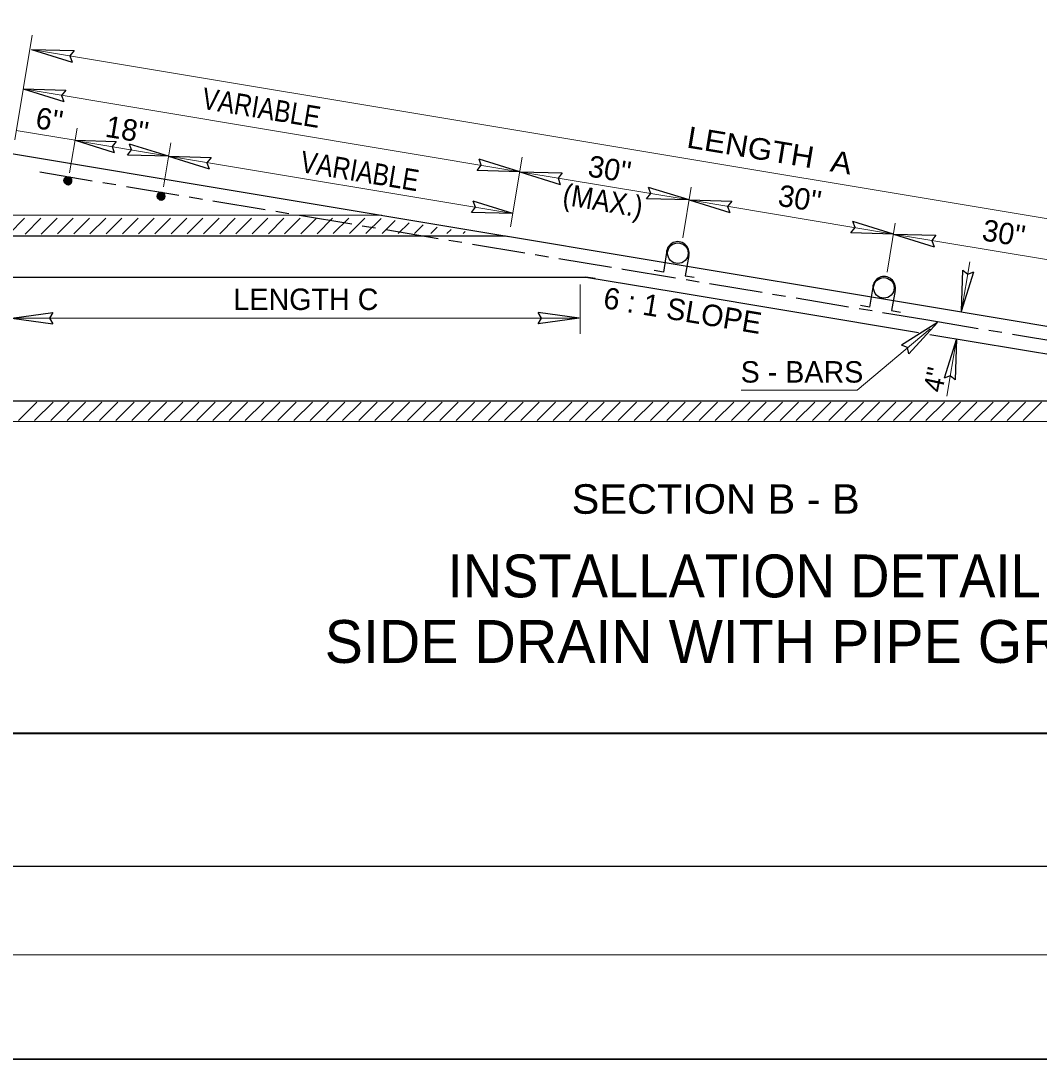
# Model space of a CAD drawing. Extents: x -483 to -38, y -358 to 186.
# Drawn here: x -424.7 to -367.3, y -358.5 to -299.8 of the extents above; entities that cross this region are included whole.
import ezdxf

# ---------------------------------------------------------------- set-up
doc = ezdxf.new("R2010")
doc.units = 0
doc.header["$LTSCALE"] = 0.5
doc.linetypes.add('LONG_DASH_SHORT_DASH', pattern=[9.9, 6, -1.2, 1.5, -1.2])
doc.linetypes.add('LONG_DASHED', pattern=[7.5, 6, -1.5])
doc.layers.add('1', color=7, linetype='Continuous', lineweight=13)

msp = doc.modelspace()

# ---------------------------------------------------------------- linework, layer by layer
at = {"layer": '1'}
for p, q in [((-425.0743, -306.5732), (-424.0894, -300.6633)), ((-424.1226, -301.4607), (-340.6678, -315.371)), ((-424.5947, -303.6949), (-396.5747, -308.3643)), ((-421.9792, -308.4338), (-421.558, -305.9053)), ((-424.9852, -306.0383), (-421.6722, -306.5913)), ((-421.6758, -306.6078), (-416.3898, -307.4903)), ((-416.6757, -309.2082), (-416.263, -306.7343)), ((-416.3891, -307.4902), (-396.9678, -310.7275)), ((-397.0918, -311.4716), (-396.4368, -307.5421)), ((-396.5747, -308.3643), (-387.0114, -309.9591)), ((-387.3654, -312.0902), (-386.8892, -309.2283)), ((-387.0108, -309.9593), (-375.4778, -311.8822)), ((-425.4077, -311.8822), (-424.514, -310.9884)), ((-425.2843, -310.8182), (-404.3587, -310.8182)), ((-424.4915, -311.881), (-423.5992, -310.9884)), ((-423.5765, -311.8802), (-422.6843, -310.9884)), ((-422.6606, -311.8793), (-421.7707, -310.9884)), ((-421.7448, -311.8778), (-420.8556, -310.9884)), ((-420.8293, -311.8768), (-419.941, -310.9884)), ((-419.9137, -311.8756), (-419.0265, -310.9884)), ((-418.9973, -311.8743), (-418.1118, -310.9884)), ((-418.0821, -311.8739), (-417.1974, -310.9884)), ((-417.1658, -311.8727), (-416.2822, -310.9884)), ((-416.2501, -311.8714), (-415.3673, -310.9884)), ((-415.3346, -311.8698), (-414.453, -310.9884)), ((-414.4187, -311.8691), (-413.5386, -310.9884)), ((-413.5023, -311.8681), (-412.6235, -310.9884)), ((-412.5868, -311.8668), (-411.7092, -310.9884)), ((-411.6709, -311.8657), (-410.7942, -310.9884)), ((-410.755, -311.8645), (-409.8795, -310.9884)), ((-409.8397, -311.8637), (-408.9658, -310.9884)), ((-408.9241, -311.8618), (-408.0508, -310.9884)), ((-408.0083, -311.8614), (-407.136, -310.9884)), ((-407.0928, -311.8603), (-406.2215, -310.9884)), ((-406.1767, -311.8589), (-405.3065, -310.9884)), ((-405.2608, -311.8582), (-404.3995, -310.9965)), ((-404.3452, -311.8566), (-403.6092, -311.1207)), ((-403.4292, -311.8558), (-402.8183, -311.2453)), ((-402.5129, -311.8545), (-402.0278, -311.3688)), ((-401.598, -311.8537), (-401.2367, -311.4932)), ((-400.6823, -311.8522), (-400.4469, -311.6173)), ((-399.7658, -311.8508), (-399.6567, -311.7412)), ((-375.8381, -314.0413), (-375.3741, -311.2607)), ((-371.6346, -316.2326), (-371.1713, -313.4536)), ((-393.1653, -317.5239), (-393.1653, -314.7283)), ((-425.2402, -316.6338), (-393.2177, -316.6338)), ((-373.4062, -317.2373), (-377.5223, -320.7042)), ((-372.4605, -321.0277), (-371.9224, -317.7986)), ((-384.0746, -320.7042), (-377.5223, -320.7042)), ((-424.8638, -322.4078), (-423.8237, -321.3667)), ((-423.9496, -322.4078), (-422.9089, -321.3667)), ((-423.0358, -322.4078), (-421.9947, -321.3667)), ((-422.1207, -322.4078), (-421.0796, -321.3667)), ((-421.2061, -322.4078), (-420.1653, -321.3667)), ((-420.2912, -322.4078), (-419.2501, -321.3667)), ((-419.3762, -322.4078), (-418.3352, -321.3667)), ((-418.4615, -322.4078), (-417.421, -321.3667)), ((-417.5472, -322.4078), (-416.5065, -321.3667)), ((-416.6322, -322.4078), (-415.5917, -321.3667)), ((-415.7179, -322.4078), (-414.6772, -321.3667)), ((-414.8031, -322.4078), (-413.763, -321.3667)), ((-413.8882, -322.4078), (-412.8479, -321.3667)), ((-412.9733, -322.4078), (-411.9334, -321.3667)), ((-412.0591, -322.4078), (-411.0186, -321.3667)), ((-411.1444, -322.4078), (-410.1035, -321.3667)), ((-410.23, -322.4078), (-409.1895, -321.3667)), ((-409.3151, -322.4078), (-408.2746, -321.3667)), ((-408.4001, -322.4078), (-407.36, -321.3667)), ((-407.4862, -322.4078), (-406.4453, -321.3667)), ((-406.5713, -322.4078), (-405.5304, -321.3667)), ((-405.6565, -322.4078), (-404.6157, -321.3667)), ((-404.7416, -322.4078), (-403.7009, -321.3667)), ((-403.8272, -322.4078), (-402.7869, -321.3667)), ((-402.9121, -322.4078), (-401.872, -321.3667)), ((-401.9978, -322.4078), (-400.9576, -321.3667)), ((-401.0826, -322.4078), (-400.0422, -321.3667)), ((-400.1683, -322.4078), (-399.1277, -321.3667)), ((-399.2535, -322.4078), (-398.2126, -321.3667)), ((-398.3394, -322.4078), (-397.2985, -321.3667)), ((-397.4246, -322.4078), (-396.3838, -321.3667)), ((-396.5099, -322.4078), (-395.469, -321.3667)), ((-395.5952, -322.4078), (-394.5542, -321.3667)), ((-394.6806, -322.4078), (-393.6401, -321.3667)), ((-393.7655, -322.4078), (-392.7252, -321.3667)), ((-392.8515, -322.4078), (-391.8108, -321.3667)), ((-391.9358, -322.4078), (-390.8962, -321.3667)), ((-391.022, -322.4078), (-389.9811, -321.3667)), ((-390.1067, -322.4078), (-389.066, -321.3667)), ((-389.1923, -322.4078), (-388.1517, -321.3667)), ((-388.2774, -322.4078), (-387.2367, -321.3667)), ((-387.3632, -322.4078), (-386.3224, -321.3667)), ((-386.4487, -322.4078), (-385.4082, -321.3667)), ((-385.5341, -322.4078), (-384.4929, -321.3667)), ((-384.6192, -322.4078), (-383.5791, -321.3667)), ((-383.7049, -322.4078), (-382.664, -321.3667)), ((-382.7903, -322.4078), (-381.7493, -321.3667)), ((-381.8752, -322.4078), (-380.8347, -321.3667)), ((-380.9607, -322.4078), (-379.9203, -321.3667)), ((-380.0457, -322.4078), (-379.0058, -321.3667)), ((-379.1308, -322.4078), (-378.0908, -321.3667)), ((-378.2168, -322.4078), (-377.1757, -321.3667)), ((-377.3019, -322.4078), (-376.261, -321.3667)), ((-376.3872, -322.4078), (-375.3463, -321.3667)), ((-375.4724, -322.4078), (-374.4315, -321.3667)), ((-374.558, -322.4078), (-373.5164, -321.3667)), ((-373.6433, -322.4078), (-372.6028, -321.3667)), ((-372.7287, -322.4078), (-371.6879, -321.3667)), ((-371.8142, -322.4078), (-370.7731, -321.3667)), ((-370.8992, -322.4078), (-369.8587, -321.3667)), ((-369.9845, -322.4078), (-368.944, -321.3667)), ((-369.0694, -322.4078), (-368.0295, -321.3667)), ((-368.1553, -322.4078), (-367.1147, -321.3667)), ((-436.6721, -322.4603), (-341.6401, -322.4603)), ((-476.4377, -352.5644), (-116.4357, -352.5644))]:
    msp.add_line(p, q, dxfattribs=at)
at = {"layer": '1', "lineweight": 25}
for p, q in [((-424.1226, -301.4612), (-421.7223, -301.5302)), ((-424.1226, -301.4612), (-421.829, -302.175)), ((-424.5947, -303.6949), (-422.194, -303.7641)), ((-424.5947, -303.6949), (-422.3015, -304.4089)), ((-436.6721, -305.433), (-397.1898, -312.0131)), ((-421.6723, -306.5913), (-419.3527, -306.6583)), ((-421.6723, -306.5913), (-419.4567, -307.2815)), ((-416.3898, -307.4903), (-418.6055, -306.8002)), ((-416.3898, -307.4903), (-418.7095, -307.4233)), ((-416.3891, -307.4902), (-413.9885, -307.5589)), ((-416.3891, -307.4902), (-414.096, -308.2038)), ((-396.5747, -308.3643), (-398.8672, -307.6501)), ((-396.5747, -308.3643), (-398.9747, -308.2953)), ((-396.5747, -308.3643), (-394.1742, -308.4331)), ((-396.5747, -308.3643), (-394.2816, -309.078)), ((-387.0114, -309.9591), (-389.3039, -309.2457)), ((-396.9678, -310.7275), (-399.1972, -310.0333)), ((-387.0114, -309.9591), (-389.4117, -309.8899)), ((-387.0108, -309.9593), (-384.6098, -310.0277)), ((-387.0108, -309.9593), (-384.7179, -310.673)), ((-396.9678, -310.7275), (-399.3017, -310.6607)), ((-375.4778, -311.8822), (-377.7699, -311.1691)), ((-375.4778, -311.8822), (-377.8777, -311.8135)), ((-426.929, -311.9827), (-397.3742, -311.9827)), ((-397.3837, -311.9808), (-390.3859, -313.1469)), ((-375.4777, -311.8824), (-373.0773, -311.9512)), ((-375.4777, -311.8824), (-373.1848, -312.5964)), ((-390.3859, -313.1469), (-373.4528, -315.9694)), ((-371.6346, -316.2326), (-371.5682, -313.9129)), ((-371.6346, -316.2326), (-370.9449, -314.0168)), ((-425.2843, -314.3106), (-392.8498, -314.3106)), ((-392.8488, -314.3106), (-387.7982, -315.1527)), ((-387.7965, -315.1527), (-374.0582, -317.4427)), ((-375.3863, -315.0637), (-375.5849, -316.2022)), ((-425.2397, -316.6338), (-422.927, -316.3166)), ((-393.2177, -316.6324), (-395.5309, -316.3145)), ((-375.5849, -316.2022), (-375.0809, -316.2863)), ((-373.4528, -315.9694), (-341.4953, -321.2959)), ((-425.2397, -316.6338), (-422.927, -316.9518)), ((-393.2177, -316.6324), (-395.5309, -316.9502)), ((-373.0002, -316.8703), (-375.0309, -318.1532)), ((-373.0002, -316.8703), (-374.6094, -318.653)), ((-373.4303, -317.5472), (-351.0687, -321.2748)), ((-371.9224, -317.7986), (-372.6119, -320.0144)), ((-371.9224, -317.7986), (-371.9887, -320.1182)), ((-436.6721, -321.2959), (-341.6437, -321.2959)), ((-461.4374, -347.5641), (-116.4357, -347.5641))]:
    msp.add_line(p, q, dxfattribs=at)
at = {"layer": '1', "linetype": 'LONG_DASH_SHORT_DASH', "lineweight": 25}
for p, q in [((-423.6557, -308.3776), (-390.7378, -313.8641)), ((-390.7378, -313.8641), (-373.6493, -316.7117)), ((-373.6493, -316.7117), (-341.4899, -322.0718))]:
    msp.add_line(p, q, dxfattribs=at)
at = {"layer": '1', "lineweight": 40}
for p, q in [((-422.2745, -308.8768), (-422.0647, -308.6666)), ((-422.0745, -309.0983), (-422.2741, -308.8995)), ((-422.0301, -309.0968), (-422.2724, -308.8542)), ((-422.2709, -308.9197), (-422.022, -308.6697)), ((-422.2657, -308.8224), (-422.1191, -308.6757)), ((-421.9926, -309.0887), (-422.2645, -308.8168)), ((-422.2618, -308.9557), (-421.9862, -308.6792)), ((-421.9605, -309.0756), (-422.2507, -308.7845)), ((-422.2472, -308.9872), (-421.9538, -308.6937)), ((-421.9322, -309.0578), (-422.2337, -308.7562)), ((-422.2301, -309.0145), (-421.9263, -308.712)), ((-421.9069, -309.037), (-422.2122, -308.7316)), ((-422.2084, -309.0389), (-421.9019, -308.7334)), ((-421.8857, -309.012), (-422.1882, -308.7099)), ((-422.1828, -309.0598), (-421.8822, -308.7587)), ((-421.8673, -308.9847), (-422.1601, -308.6928)), ((-422.1545, -309.0764), (-421.8648, -308.787)), ((-421.8538, -308.9528), (-422.1284, -308.6788)), ((-422.1216, -309.0899), (-421.8522, -308.8197)), ((-421.8447, -308.9155), (-422.0917, -308.6697)), ((-422.0834, -309.0983), (-421.844, -308.8576)), ((-421.843, -308.8722), (-422.0491, -308.6666)), ((-422.0383, -309.0983), (-421.8434, -308.9028)), ((-421.8523, -308.8168), (-421.9922, -308.6772)), ((-422.1328, -309.086), (-422.2613, -308.9563)), ((-421.978, -309.0832), (-421.858, -308.963)), ((-416.8191, -309.9642), (-417.0267, -309.7556)), ((-417.0263, -309.7575), (-416.8016, -309.5327)), ((-416.7762, -309.9614), (-417.0241, -309.7133)), ((-417.0234, -309.7079), (-416.8516, -309.5354)), ((-417.0209, -309.7972), (-416.7618, -309.5379)), ((-416.8741, -309.9546), (-417.0176, -309.8106)), ((-416.7392, -309.9521), (-417.0151, -309.6764)), ((-417.0101, -309.8318), (-416.7273, -309.5487)), ((-416.708, -309.9377), (-417.0009, -309.6452)), ((-416.9942, -309.8623), (-416.6976, -309.5646)), ((-416.9928, -309.6317), (-416.9278, -309.5664)), ((-416.6801, -309.9204), (-416.983, -309.6171)), ((-416.9755, -309.8877), (-416.6707, -309.5847)), ((-416.6557, -309.8985), (-416.9613, -309.5933)), ((-416.9528, -309.9112), (-416.6473, -309.6067)), ((-416.6348, -309.8737), (-416.937, -309.5727)), ((-416.9257, -309.9312), (-416.6276, -309.6327)), ((-416.6178, -309.845), (-416.9076, -309.5552)), ((-416.8959, -309.9467), (-416.6123, -309.6629)), ((-416.6047, -309.8121), (-416.8751, -309.5418)), ((-416.862, -309.9585), (-416.6005, -309.6972)), ((-416.5972, -309.7747), (-416.837, -309.5337)), ((-416.8216, -309.9638), (-416.5951, -309.7368)), ((-416.5957, -309.73), (-416.7924, -309.5327)), ((-416.7737, -309.9613), (-416.5984, -309.7852)), ((-416.6097, -309.6704), (-416.7334, -309.546)), ((-416.7009, -309.9342), (-416.6259, -309.8592)), ((-446.4379, -340.0643), (-121.4361, -340.0643))]:
    msp.add_line(p, q, dxfattribs=at)
at = {"layer": '1', "linetype": 'LONG_DASHED', "lineweight": 25}
for p, q in [((-392.3161, -314.3999), (-392.8498, -314.3106)), ((-387.7982, -315.1527), (-387.798, -315.1527)), ((-387.798, -315.1527), (-387.7965, -315.1527))]:
    msp.add_line(p, q, dxfattribs=at)
at = {"layer": '1', "lineweight": 35}
msp.add_lwpolyline([(-110.7638, -87.8148), (-482.5202, -87.8148), (-482.5202, -358.4612), (-110.7638, -358.4612)], close=True, dxfattribs=at)
at = {"layer": '1', "lineweight": 25}
for points in [[(-421.7223, -301.5302), (-421.9578, -301.8264), (-421.829, -302.175)], [(-422.194, -303.7641), (-422.4301, -304.0595), (-422.3015, -304.4089)], [(-419.3527, -306.6583), (-419.5807, -306.9438), (-419.4567, -307.2815)], [(-418.7095, -307.4233), (-418.4815, -307.1378), (-418.6055, -306.8002)], [(-413.9885, -307.5589), (-414.2247, -307.8547), (-414.096, -308.2038)], [(-398.9747, -308.2953), (-398.739, -307.9993), (-398.8672, -307.6501)], [(-394.1742, -308.4331), (-394.4102, -308.7296), (-394.2816, -309.078)], [(-389.4117, -309.8899), (-389.1756, -309.5949), (-389.3039, -309.2457)], [(-399.3017, -310.6607), (-399.0726, -310.3729), (-399.1972, -310.0333)], [(-384.6098, -310.0277), (-384.8465, -310.3236), (-384.7179, -310.673)], [(-377.8777, -311.8135), (-377.6422, -311.5181), (-377.7699, -311.1691)], [(-373.0773, -311.9512), (-373.3136, -312.247), (-373.1848, -312.5964)], [(-388.2909, -312.9219), (-388.4666, -314.0376), (-388.9857, -313.9459)], [(-387.031, -313.0977), (-387.2296, -314.2362), (-386.7256, -314.3203)], [(-371.5682, -313.9129), (-371.2826, -314.1408), (-370.9449, -314.0168)], [(-376.6463, -314.8879), (-376.8219, -316.0036), (-377.3411, -315.9119)], [(-422.927, -316.3166), (-423.1056, -316.638), (-422.927, -316.9518)], [(-395.5309, -316.9502), (-395.3523, -316.628), (-395.5309, -316.3145)], [(-374.6094, -318.653), (-374.6809, -318.2817), (-375.0309, -318.1532)], [(-371.9887, -320.1182), (-372.2742, -319.8904), (-372.6119, -320.0144)]]:
    msp.add_lwpolyline(points, dxfattribs=at)
at = {"layer": '1'}
msp.add_lwpolyline([(-375.4778, -311.8823), (-363.9953, -313.7964), (-352.5118, -315.7106)], dxfattribs=at)
at = {"layer": '1', "lineweight": 25}
for centre, radius in [((-422.0816, -308.8604), 0.2162), ((-416.8111, -309.7483), 0.2162), ((-387.6481, -312.963), 0.5821), ((-376.0199, -314.9219), 0.5821)]:
    msp.add_circle(centre, radius, dxfattribs=at)
for centre in [(-387.6527, -312.9506), (-376.008, -314.9166)]:
    msp.add_arc(centre, 0.6389, 346.68749, 177.42125, dxfattribs=at)

# ---------------------------------------------------------------- texts
at = {"layer": '1'}
for s, width, p in [('VARIABLE', 0.85, (-414.5718, -304.8002)), ('LENGTH  A', 1.1, (-387.1965, -306.9908)), ('VARIABLE', 0.85, (-409.0162, -308.3719)), ('(MAX.)', 0.9, (-394.2063, -310.2166))]:
    msp.add_text(s, height=1.21, rotation=350.58, dxfattribs=dict(at, width=width)).set_placement(p)
for s, height, rotation, p in [("6''", 1.21, 350.58, (-423.9575, -305.8957)), ("18''", 1.21, 350.58, (-420.0193, -306.3809)), ("30''", 1.21, 350.58, (-392.7812, -308.6181)), ("30''", 1.21, 350.58, (-382.049, -310.274)), ("30''", 1.21, 350.58, (-370.5353, -312.2279)), ('6 : 1 SLOPE', 1.21, 350.58, (-391.9133, -316.0567)), ("4''", 1.094, 78, (-372.7403, -320.8782))]:
    msp.add_text(s, height=height, rotation=rotation, dxfattribs=at).set_placement(p)
for s, height, p in [('LENGTH C', 1.21, (-412.7304, -316.169)), ('S - BARS', 1.21, (-384.1029, -320.2675)), ('SIDE DRAIN WITH PIPE GRATES', 2.42, (-407.5818, -336.0907))]:
    msp.add_text(s, height=height, dxfattribs=at).set_placement(p)
for s, height, width, p in [('SECTION B - B', 1.667, 1.05, (-393.6388, -327.672)), ('INSTALLATION DETAIL', 2.42, 0.95, (-400.6432, -332.3909))]:
    msp.add_text(s, height=height, dxfattribs=dict(at, width=width)).set_placement(p)

doc.saveas('drawing.dxf')
